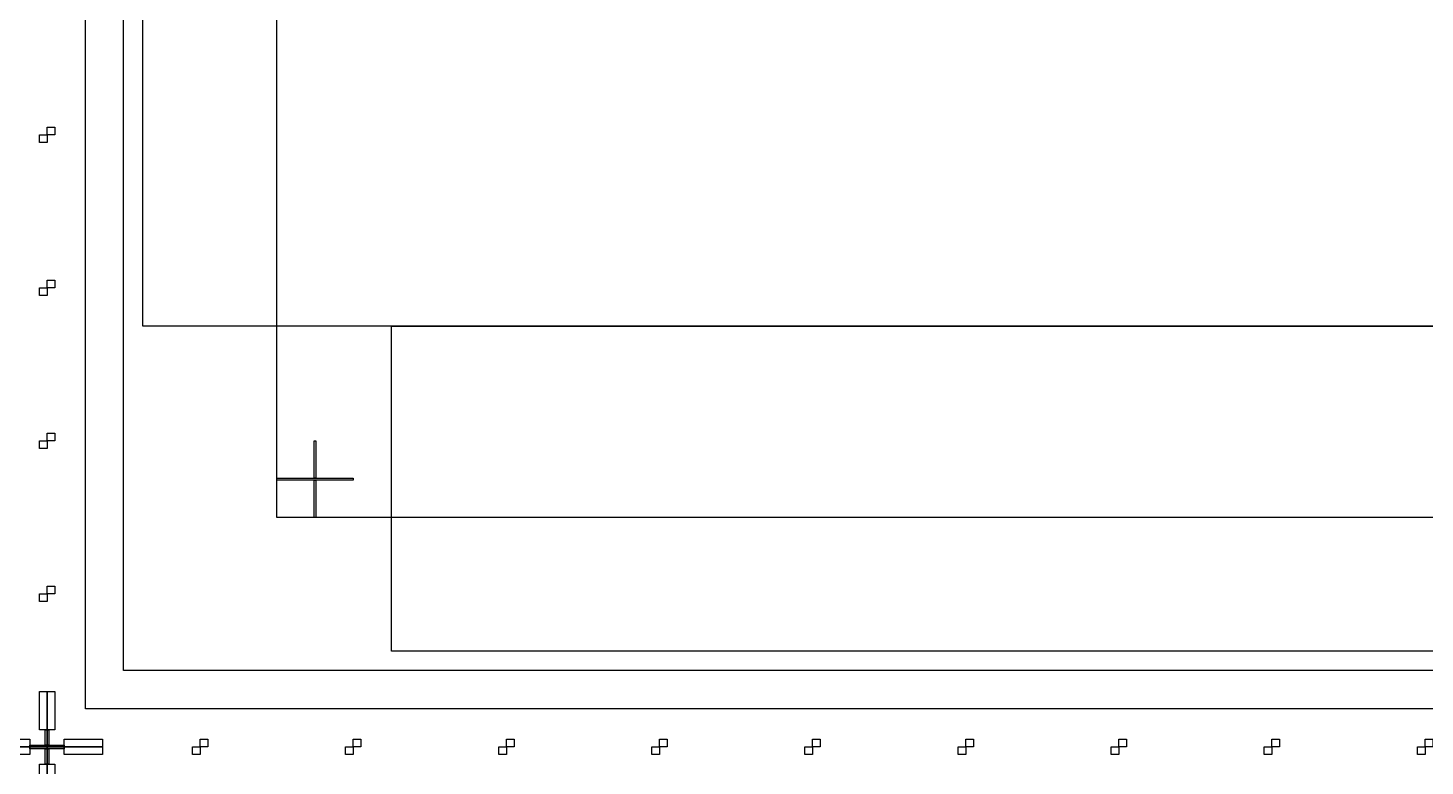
# Model space of a CAD drawing. Extents: x -50000 to 50000, y -50000 to 50000.
# Drawn here: x 21550 to 25200, y 21550 to 23479 of the extents above; entities that cross this region are included whole.
import ezdxf

# ---------------------------------------------------------------- set-up
doc = ezdxf.new("R2010")
doc.units = 0
for name, color, linetype in [('BASEMETAL3', 16, 'CONTINUOUS'), ('FRAME', 14, 'CONTINUOUS'), ('MARKERS', 8, 'CONTINUOUS'), ('XOR', 5, 'CONTINUOUS')]:
    doc.layers.add(name, color=color, linetype=linetype)

# ---------------------------------------------------------------- blocks, each defined once
blk = doc.blocks.new('DICINGBORDER')
at = {"layer": 'XOR'}
for points in [[(0, 7195), (0, 7200), (45, 7200), (45, 7195)], [(0, 7155), (0, 7195), (5, 7195), (5, 7155)], [(45, 7180), (45, 7200), (145, 7200), (145, 7180)], [(380, 7180), (380, 7200), (400, 7200), (400, 7180)], [(780, 7180), (780, 7200), (800, 7200), (800, 7180)], [(1180, 7180), (1180, 7200), (1200, 7200), (1200, 7180)], [(1580, 7180), (1580, 7200), (1600, 7200), (1600, 7180)], [(1980, 7180), (1980, 7200), (2000, 7200), (2000, 7180)], [(2380, 7180), (2380, 7200), (2400, 7200), (2400, 7180)], [(2780, 7180), (2780, 7200), (2800, 7200), (2800, 7180)], [(3180, 7180), (3180, 7200), (3200, 7200), (3200, 7180)], [(3580, 7180), (3580, 7200), (3600, 7200), (3600, 7180)], [(7055, 7180), (7055, 7200), (7155, 7200), (7155, 7180)], [(7155, 7195), (7155, 7200), (7200, 7200), (7200, 7195)], [(7195, 7155), (7195, 7195), (7200, 7195), (7200, 7155)], [(0, 7055), (0, 7155), (20, 7155), (20, 7055)], [(7180, 7055), (7180, 7155), (7200, 7155), (7200, 7055)], [(0, 1600), (0, 1620), (20, 1620), (20, 1600)], [(7180, 1580), (7180, 1600), (7200, 1600), (7200, 1580)], [(0, 1200), (0, 1220), (20, 1220), (20, 1200)], [(7180, 1180), (7180, 1200), (7200, 1200), (7200, 1180)], [(0, 800), (0, 820), (20, 820), (20, 800)], [(7180, 780), (7180, 800), (7200, 800), (7200, 780)], [(0, 400), (0, 420), (20, 420), (20, 400)], [(7180, 380), (7180, 400), (7200, 400), (7200, 380)], [(0, 45), (0, 145), (20, 145), (20, 45)], [(7180, 45), (7180, 145), (7200, 145), (7200, 45)], [(0, 5), (0, 45), (5, 45), (5, 5)], [(7195, 5), (7195, 45), (7200, 45), (7200, 5)], [(0, 0), (0, 5), (45, 5), (45, 0)], [(45, 0), (45, 20), (145, 20), (145, 0)], [(400, 0), (400, 20), (420, 20), (420, 0)], [(800, 0), (800, 20), (820, 20), (820, 0)], [(1200, 0), (1200, 20), (1220, 20), (1220, 0)], [(1600, 0), (1600, 20), (1620, 20), (1620, 0)], [(2000, 0), (2000, 20), (2020, 20), (2020, 0)], [(2400, 0), (2400, 20), (2420, 20), (2420, 0)], [(2800, 0), (2800, 20), (2820, 20), (2820, 0)], [(3200, 0), (3200, 20), (3220, 20), (3220, 0)], [(3600, 0), (3600, 20), (3620, 20), (3620, 0)], [(7055, 0), (7055, 20), (7155, 20), (7155, 0)], [(7155, 0), (7155, 5), (7200, 5), (7200, 0)]]:
    blk.add_lwpolyline(points, close=True, dxfattribs=at)
blk = doc.blocks.new('CHIP_RESONATOR')
at = {"layer": 'BASEMETAL3'}
for points in [[(150, 1000), (150, 6000), (6850, 6000), (6850, 1000)], [(800, 150), (800, 1000), (6200, 1000), (6200, 150)]]:
    blk.add_lwpolyline(points, close=True, dxfattribs=at)
at = {"layer": 'FRAME'}
for points in [[(0, 0), (0, 7000), (7000, 7000), (7000, 0)], [(500, 500), (500, 6500), (6500, 6500), (6500, 500)]]:
    blk.add_lwpolyline(points, close=True, dxfattribs=at)
at = {"layer": 'MARKERS'}
for points in [[(597.5, 602.5), (597.5, 700), (602.5, 700), (602.5, 602.5)], [(500, 597.5), (500, 602.5), (700, 602.5), (700, 597.5)], [(597.5, 500), (597.5, 597.5), (602.5, 597.5), (602.5, 500)]]:
    blk.add_lwpolyline(points, close=True, dxfattribs=at)
at = {"layer": 'XOR'}
blk.add_lwpolyline([(100, 100), (100, 6900), (6900, 6900), (6900, 100)], close=True, dxfattribs=at)

msp = doc.modelspace()

# ---------------------------------------------------------------- linework, layer by layer
at = {"layer": 'FRAME'}
for radius in [50000, 49000]:
    msp.add_circle((0, 0), radius, dxfattribs=at)

# ---------------------------------------------------------------- block references
for name, p in [('DICINGBORDER', (14400, 21600)), ('DICINGBORDER', (21600, 21600)), ('CHIP_RESONATOR', (21700, 21700)), ('DICINGBORDER', (14400, 14400)), ('DICINGBORDER', (21600, 14400))]:
    msp.add_blockref(name, p)

doc.saveas('drawing.dxf')
